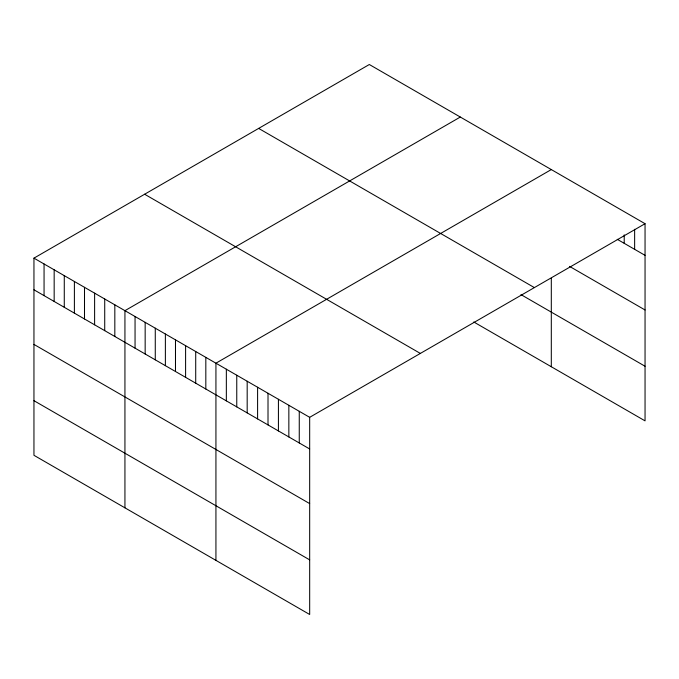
<?xml version="1.0" encoding="UTF-8"?>
<svg xmlns="http://www.w3.org/2000/svg" width="679" height="679" viewBox="0 0 679 679"><rect width="100%" height="100%" fill="white"/><g stroke="black" fill="none" stroke-linecap="round" stroke-linejoin="round"><path stroke-width="1.02" d="M645.05 223.697L309.675 417.322L309.675 614.487L33.95 455.303L33.95 258.139L369.325 64.513L645.05 223.697L645.05 420.861L473.789 321.99M460.311 117.043L124.936 310.668L124.936 507.833M551.306 169.572L215.93 363.197L215.93 560.37M617.27 239.314L645.05 255.346M569.528 266.372L645.05 309.972M258.648 128.407L534.373 287.599M520.971 294.61L645.05 366.244M144.627 194.236L420.352 353.428M33.95 258.139L309.675 417.322M33.95 289.789L309.675 448.972M33.95 344.406L309.675 503.597M33.95 400.678L309.675 559.869M634.636 229.29L634.636 249.337M624.213 234.883L624.213 243.32M551.306 278.356L551.306 366.736M299.261 411.313L299.261 442.963M288.847 405.295L288.847 436.945M278.424 399.286L278.424 430.936M268.01 393.268L268.01 424.918M257.596 387.259L257.596 418.909M247.181 381.242L247.181 412.891M236.759 375.232L236.759 406.882M226.345 369.215L226.345 400.865M205.822 357.366L205.822 389.016M195.713 351.527L195.713 383.177M185.596 345.687L185.596 377.337M175.488 339.856L175.488 371.506M165.379 334.017L165.379 365.667M155.27 328.178L155.27 359.828M145.162 322.338L145.162 353.988M135.053 316.507L135.053 348.157M114.827 304.829L114.827 336.478M104.719 298.998L104.719 330.648M94.61 293.158L94.61 324.808M84.502 287.319L84.502 318.969M74.393 281.488L74.393 313.138M64.276 275.649L64.276 307.298M54.167 269.809L54.167 301.459M44.059 263.97L44.059 295.62"/></g></svg>
